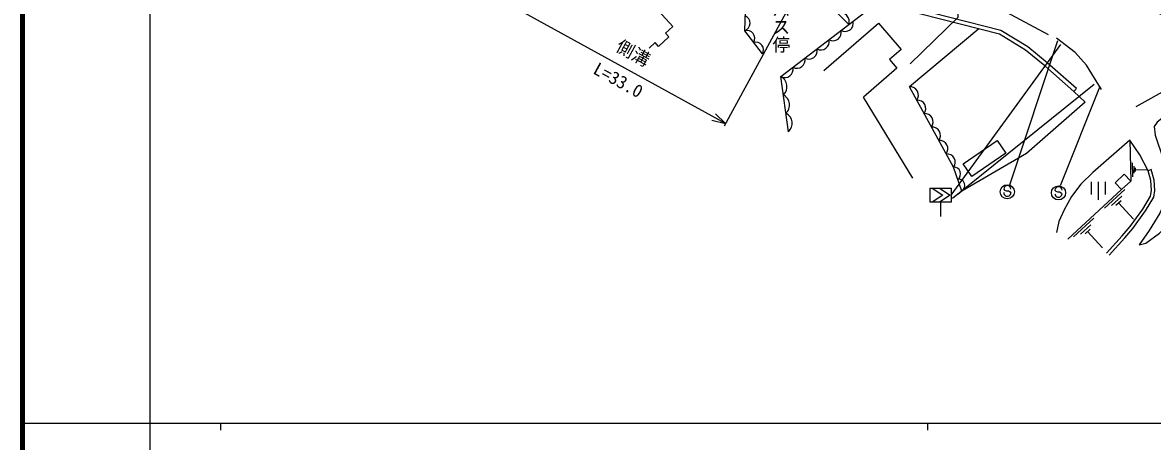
# Model space of a CAD drawing. Units: millimetres, scale not verified. Extents: x 40000 to 680000, y 20000 to 380000.
# Drawn here: x 40000 to 199831, y 202409 to 261613 of the extents above; entities that cross this region are included whole.
import ezdxf
from ezdxf.enums import TextEntityAlignment as Align

# ---------------------------------------------------------------- set-up
doc = ezdxf.new("R2010")
doc.units = ezdxf.units.MM
doc.header["$LTSCALE"] = 1000
doc.linetypes.add('CHAIN', pattern=[18.5, 12, -1.5, 3.5, -1.5])
for name, color, linetype, lineweight in [('M-BGD', 7, 'Continuous', 25), ('M-BMK', 2, 'CHAIN', 13), ('M-STR-STRC', 7, 'Continuous', 25), ('M-TTL', 2, 'Continuous', 140), ('M-TTL-BAND', 7, 'Continuous', 25)]:
    doc.layers.add(name, color=color, linetype=linetype, lineweight=lineweight)
doc.styles.add('@ＭＳ ゴシック', font='')
doc.styles.add('ＭＳ ゴシック', font='')
doc.styles.get('@ＭＳ ゴシック').set_extended_font_data('@MS Gothic')
doc.styles.get('ＭＳ ゴシック').set_extended_font_data('MS Gothic')

msp = doc.modelspace()

# ---------------------------------------------------------------- linework, layer by layer
at = {"layer": 'M-BGD'}
for p, q in [((151855, 270156), (139244, 246950)), ((139455, 247338), (110947, 263004)), ((185112, 259898), (178539, 263419)), ((175278, 260718), (165459, 252534)), ((165925, 239601), (158941, 251087)), ((188729, 251887), (189093, 252301)), ((137513, 247815), (139455, 247338)), ((139455, 247338), (138011, 248722)), ((173064, 241663), (177881, 244950)), ((177881, 244950), (179105, 243156)), ((179105, 243156), (174288, 239869)), ((174288, 239869), (173064, 241663)), ((197055, 239800), (197018, 241808)), ((194560, 238982), (195858, 240180)), ((195858, 240180), (196766, 239196)), ((197247, 240306), (197228, 241310)), ((197443, 240561), (197434, 241063)), ((197438, 240812), (199045, 240841)), ((199667, 240850), (199233, 240678)), ((191152, 239081), (191152, 237331)), ((192152, 239081), (192152, 236581)), ((193152, 239081), (193152, 237331)), ((195468, 237998), (194560, 238982)), ((196766, 239196), (195468, 237998)), ((193072, 235379), (195945, 238031)), ((194056, 235755), (195492, 237081)), ((194680, 235799), (195398, 236462)), ((195039, 236130), (197161, 233832)), ((188691, 231334), (191564, 233986)), ((189674, 231710), (191111, 233036)), ((190299, 231754), (191017, 232417)), ((190658, 232085), (192779, 229787))]:
    msp.add_line(p, q, dxfattribs=at)
for points in [[(188729, 251887), (184600, 255522), (181887, 257717), (178178, 259975), (158704, 264968), (154783, 268107), (152783, 270403), (140585, 277654), (125469, 289366)], [(189093, 252301), (184956, 255944), (182206, 258169), (178394, 260489), (158957, 265473), (155167, 268507), (153141, 270832), (140896, 278111), (125807, 289802)], [(116656, 266571), (122252, 271697), (131977, 261081), (130945, 260136), (131428, 259608), (129954, 258258), (129471, 258785), (128623, 258007)], [(156888, 261343), (150577, 267664), (145934, 271237)], [(165568, 255772), (172367, 262398), (172420, 263337), (155221, 269962), (153141, 270832)], [(144656, 257178), (142178, 260465), (142309, 264716), (141809, 266102)], [(148352, 246192), (147256, 253991), (160900, 264405)], [(153326, 254821), (161073, 261511), (164275, 257804), (162636, 256389), (163680, 255180), (158941, 251087)], [(192651, 252177), (190512, 255594), (188921, 257368), (186260, 259403)], [(172894, 237801), (171694, 241161), (165459, 252534)], [(209712, 252308), (206461, 253126), (205452, 253334), (204287, 253195), (202485, 252510), (197477, 249693)], [(188729, 251887), (190340, 250344), (182015, 243123), (172894, 237801), (172303, 237332)], [(273830, 249749), (259275, 247063), (251911, 246237), (245337, 246005), (238008, 246005), (231304, 246396), (221966, 246970), (211559, 248561), (206394, 249709), (204576, 249692), (201869, 248633), (200495, 247555), (200078, 246912), (200217, 245712), (201382, 242225), (201904, 238434), (201643, 236365), (200895, 234678), (199365, 232209), (197956, 230192)], [(197956, 230192), (198895, 230435), (200826, 231827), (202599, 233618), (203573, 235357), (204512, 237808), (205231, 240034), (205544, 242364), (209674, 241635), (217601, 241415), (218141, 240580), (230217, 240119), (231556, 239719), (241303, 239828), (248676, 240471), (265335, 243462), (272756, 248505), (273830, 249749)], [(196659, 245007), (191382, 240411), (189696, 238779), (188409, 237032), (187348, 235154), (186600, 233502), (186253, 231954)], [(196659, 245007), (196766, 239196), (195468, 237998), (187878, 230992)], [(193356, 229027), (195576, 231477), (196685, 232779), (198460, 235262), (199581, 237095), (199720, 237895), (199616, 239269), (199233, 240678), (198033, 242921), (196659, 245007)], [(193699, 228715), (195924, 231170), (197051, 232493), (198848, 235006), (200023, 236929), (200187, 237873), (200075, 239348), (199667, 240850)]]:
    msp.add_lwpolyline(points, dxfattribs=at)
for centre, radius, start, end in [((141753, 261541), 1158, 291.53317, 64.95285), ((155716, 261751), 1240, 340.77736, 109.1266), ((156350, 261526), 1172, 241.10332, 13.60346), ((142473, 259398), 1106, 328.56342, 105.46685), ((152939, 258923), 1172, 241.10332, 13.60346), ((154644, 260224), 1172, 241.10332, 13.60346), ((143712, 257755), 1106, 328.56342, 105.46685), ((151233, 257621), 1172, 241.10332, 13.60346), ((149528, 256319), 1172, 241.10332, 13.60346), ((147822, 255017), 1172, 241.10332, 13.60346), ((146566, 252569), 1581, 311.85519, 64.13665), ((165554, 251353), 1184, 322.86884, 94.5912), ((146932, 249969), 1581, 311.85519, 64.13665), ((166593, 249458), 1184, 322.86884, 94.5912), ((147297, 247370), 1581, 311.85519, 64.13665), ((167632, 247562), 1184, 322.86884, 94.5912), ((168671, 245667), 1184, 322.86884, 94.5912), ((169710, 243772), 1184, 322.86884, 94.5912), ((170749, 241876), 1184, 322.86884, 94.5912), ((171788, 240248), 918, 303.42256, 95.9164), ((172389, 238568), 918, 303.42256, 95.9164)]:
    msp.add_arc(centre, radius, start, end, dxfattribs=at)
at = {"layer": 'M-BMK'}
msp.add_open_spline([(270873, 256311), (264231, 255079), (262220, 254768), (256617, 254254), (249658, 253615), (245707, 253544), (238730, 253938), (233164, 254252), (230091, 255027), (224629, 256142), (217697, 257557), (213870, 258658), (207114, 260760), (200893, 262695), (197506, 264097), (191484, 266582), (184703, 269380), (182458, 270520), (174445, 274477)], degree=3, knots=[0, 0, 0, 0, 1, 1, 1, 2, 2, 2, 3, 3, 3, 4, 4, 4, 5, 5, 5, 6, 6, 6, 6], dxfattribs=at)
at = {"layer": 'M-STR-STRC'}
for p, q in [((186402, 259057), (179637, 238642)), ((171347, 237215), (186878, 258524)), ((191615, 252857), (171556, 236745)), ((192405, 252570), (186760, 238518)), ((168347, 238215), (171347, 238215)), ((168347, 238215), (168347, 236215)), ((168666, 238215), (170166, 237215)), ((169716, 238215), (171216, 237215)), ((171347, 238215), (171347, 236215)), ((170166, 237215), (168666, 236215)), ((171216, 237215), (169716, 236215)), ((178811, 238076), (178917, 237940)), ((178917, 237940), (179162, 237828)), ((179162, 237828), (179463, 237826)), ((179463, 237826), (179707, 237686)), ((179707, 237686), (179807, 237568)), ((186049, 237920), (186155, 237784)), ((186155, 237784), (186400, 237672)), ((186400, 237672), (186701, 237669)), ((186701, 237669), (186946, 237530)), ((186946, 237530), (187045, 237412)), ((171347, 236215), (168347, 236215)), ((169847, 236215), (169847, 234215))]:
    msp.add_line(p, q, dxfattribs=at)
for centre in [(179308, 237697), (186546, 237541)]:
    msp.add_circle(centre, 1000, dxfattribs=at)
for centre, start, end in [((179311, 238072), 359.55488, 179.55488), ((186549, 237916), 359.55488, 179.55488), ((179307, 237572), 179.55488, 359.55488), ((186545, 237416), 179.55488, 359.55488)]:
    msp.add_arc(centre, 500, start, end, dxfattribs=at)
at = {"layer": 'M-TTL'}
msp.add_line((40000, 380000), (40000, 20000), dxfattribs=at)
at = {"layer": 'M-TTL-BAND'}
for p, q in [((58000, 370000), (58000, 20000)), ((40000, 205000), (579000, 205000)), ((68000, 205000), (68000, 204000)), ((168000, 205000), (168000, 204000))]:
    msp.add_line(p, q, dxfattribs=at)

# ---------------------------------------------------------------- texts
at = {"layer": 'M-BGD', "style": '@ＭＳ ゴシック'}
msp.add_text('鷹巣バス停', height=1833, rotation=270, dxfattribs=at).set_placement((147305, 263521), align=Align.MIDDLE_CENTER)
at = {"layer": 'M-BGD', "style": 'ＭＳ ゴシック'}
msp.add_text('側溝', height=1833, rotation=331.209, dxfattribs=at).set_placement((125683, 256048), align=Align.BOTTOM_CENTER)
at = {"layer": 'M-BGD', "style": '@ＭＳ ゴシック'}
msp.add_text('L=33.0', height=1833, rotation=331.209, dxfattribs=at).set_placement((124719, 254295), align=Align.TOP_CENTER)

doc.saveas('drawing.dxf')
